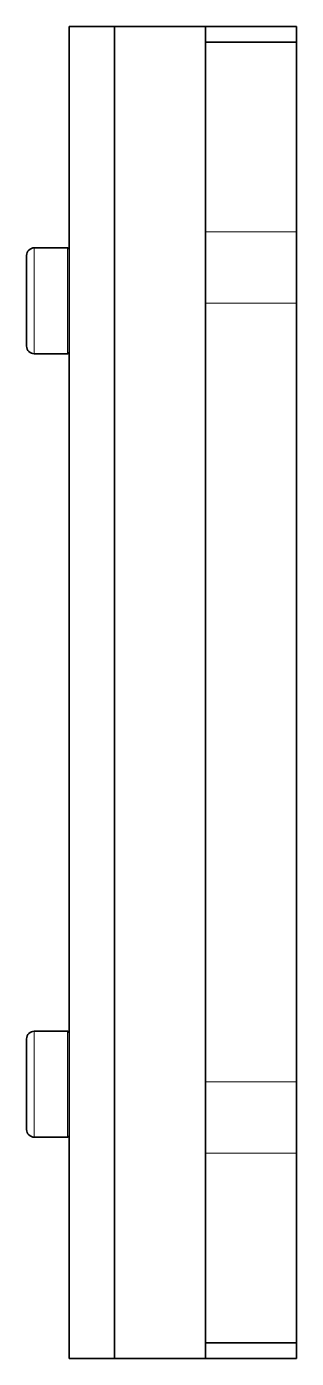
# Model space of a CAD drawing. Extents: x 276 to 976, y 40 to 757.
# Drawn here: x 407.1 to 424.9, y 376.5 to 464.5 of the extents above; entities that cross this region are included whole.
import ezdxf

# ---------------------------------------------------------------- set-up
doc = ezdxf.new("R2010")
doc.units = 0

msp = doc.modelspace()

# ---------------------------------------------------------------- linework, layer by layer
at = {"color": 7, "lineweight": 35}
for p, q in [((409.947, 464.5), (409.947, 420.5)), ((412.947, 464.5), (412.947, 420.5)), ((412.947, 464.5), (412.947, 420.5)), ((418.947, 464.5), (418.947, 420.5)), ((418.947, 446.231), (418.947, 420.5)), ((424.947, 446.231), (424.947, 420.5)), ((409.947, 442.985), (409.947, 397.197)), ((409.947, 420.5), (409.947, 376.5)), ((412.947, 420.5), (412.947, 376.5)), ((412.947, 420.5), (412.947, 376.5)), ((418.947, 420.5), (418.947, 394.769)), ((418.947, 420.5), (418.947, 376.5)), ((424.947, 420.5), (424.947, 394.769))]:
    msp.add_line(p, q, dxfattribs=at)
at = {"color": 7, "lineweight": 35, "ltscale": 0.075}
for p, q in [((412.947, 464.5), (409.947, 464.5)), ((412.947, 376.5), (409.947, 376.5))]:
    msp.add_line(p, q, dxfattribs=at)
at = {"color": 7, "lineweight": 35, "ltscale": 0.15}
for p, q in [((418.947, 464.5), (412.947, 464.5)), ((424.947, 464.5), (418.947, 464.5)), ((418.947, 463.471), (424.947, 463.471)), ((418.947, 377.529), (424.947, 377.529)), ((418.947, 376.5), (412.947, 376.5)), ((424.947, 376.5), (418.947, 376.5))]:
    msp.add_line(p, q, dxfattribs=at)
at = {"color": 7, "lineweight": 35, "ltscale": 0.025702}
for p, q in [((418.947, 464.5), (418.947, 463.472)), ((424.947, 464.5), (424.947, 463.472))]:
    msp.add_line(p, q, dxfattribs=at)
at = {"color": 7, "lineweight": 35, "ltscale": 0.313062}
for p, q in [((418.947, 463.471), (418.947, 450.948)), ((424.947, 450.948), (424.947, 463.471)), ((418.947, 390.052), (418.947, 377.529)), ((424.947, 377.529), (424.947, 390.052))]:
    msp.add_line(p, q, dxfattribs=at)
at = {"color": 7, "lineweight": 35, "ltscale": 0.117937}
for p, q in [((418.947, 450.948), (418.947, 446.231)), ((424.947, 450.948), (424.947, 446.231)), ((418.947, 394.769), (418.947, 390.052)), ((424.947, 394.769), (424.947, 390.052))]:
    msp.add_line(p, q, dxfattribs=at)
at = {"color": 7, "lineweight": 13, "ltscale": 0.15}
for p, q in [((424.947, 450.948), (418.947, 450.948)), ((424.947, 446.231), (418.947, 446.231)), ((424.947, 394.769), (418.947, 394.769)), ((424.947, 390.052), (418.947, 390.052))]:
    msp.add_line(p, q, dxfattribs=at)
at = {"color": 7, "lineweight": 13, "ltscale": 0.164288}
for p, q in [((407.647, 449.885), (407.647, 443.313)), ((409.847, 449.885), (409.847, 443.313)), ((407.647, 398.115), (407.647, 391.544)), ((409.847, 398.115), (409.847, 391.544))]:
    msp.add_line(p, q, dxfattribs=at)
at = {"color": 7, "lineweight": 35, "ltscale": 0.055}
for p, q in [((409.847, 449.885), (407.647, 449.885)), ((409.847, 442.885), (407.647, 442.885)), ((409.847, 398.115), (407.647, 398.115)), ((409.847, 391.115), (407.647, 391.115))]:
    msp.add_line(p, q, dxfattribs=at)
at = {"color": 7, "lineweight": 35, "ltscale": 0.159595}
msp.add_line((409.947, 449.785), (409.947, 443.401), dxfattribs=at)
at = {"color": 7, "lineweight": 35, "ltscale": 0.140819}
msp.add_line((407.147, 449.385), (407.147, 443.752), dxfattribs=at)
at = {"color": 7, "lineweight": 35, "ltscale": 0.009181}
msp.add_line((407.147, 443.752), (407.147, 443.385), dxfattribs=at)
at = {"color": 7, "lineweight": 13, "ltscale": 0.010712}
for p, q in [((407.647, 443.313), (407.647, 442.885)), ((409.847, 443.313), (409.847, 442.885)), ((407.647, 391.544), (407.647, 391.115)), ((409.847, 391.544), (409.847, 391.115))]:
    msp.add_line(p, q, dxfattribs=at)
at = {"color": 7, "lineweight": 35, "ltscale": 0.010405}
msp.add_line((409.947, 443.401), (409.947, 442.985), dxfattribs=at)
at = {"color": 7, "lineweight": 35, "ltscale": 0.159594}
msp.add_line((409.947, 398.015), (409.947, 391.632), dxfattribs=at)
at = {"color": 7, "lineweight": 35, "ltscale": 0.140818}
msp.add_line((407.147, 397.615), (407.147, 391.983), dxfattribs=at)
at = {"color": 7, "lineweight": 35, "ltscale": 0.092772}
msp.add_line((409.947, 397.729), (409.947, 394.018), dxfattribs=at)
at = {"color": 7, "lineweight": 35, "ltscale": 0.056019}
msp.add_line((409.947, 394.018), (409.947, 391.777), dxfattribs=at)
at = {"color": 7, "lineweight": 35, "ltscale": 0.009182}
msp.add_line((407.147, 391.983), (407.147, 391.615), dxfattribs=at)
at = {"color": 7, "lineweight": 35, "ltscale": 0.007245}
msp.add_line((409.947, 391.777), (409.947, 391.487), dxfattribs=at)
at = {"color": 7, "lineweight": 35, "ltscale": 0.010406}
msp.add_line((409.947, 391.632), (409.947, 391.215), dxfattribs=at)
at = {"color": 7, "lineweight": 35, "ltscale": 0.000370789}
msp.add_line((409.947, 381.452), (409.947, 381.437), dxfattribs=at)
at = {"color": 7, "lineweight": 35, "ltscale": 0.030038}
msp.add_line((418.947, 377.702), (418.947, 376.5), dxfattribs=at)
at = {"color": 7, "lineweight": 35, "ltscale": 0.025726}
msp.add_line((424.947, 377.529), (424.947, 376.5), dxfattribs=at)
at = {"color": 7, "lineweight": 35}
for centre, radius, start, end in [((407.647, 449.385), 0.5, 90, 180.00001), ((409.847, 449.785), 0.1, 0.03362, 89.96638), ((407.647, 443.385), 0.5, 179.99999, 270), ((409.847, 442.985), 0.1, 270.03362, 359.96638), ((407.647, 397.615), 0.5, 90, 180.00001), ((409.847, 398.015), 0.1, 0.03362, 89.96638), ((407.647, 391.615), 0.5, 179.99999, 270), ((409.847, 391.215), 0.1, 270.03362, 359.96638)]:
    msp.add_arc(centre, radius, start, end, dxfattribs=at)

doc.saveas('drawing.dxf')
